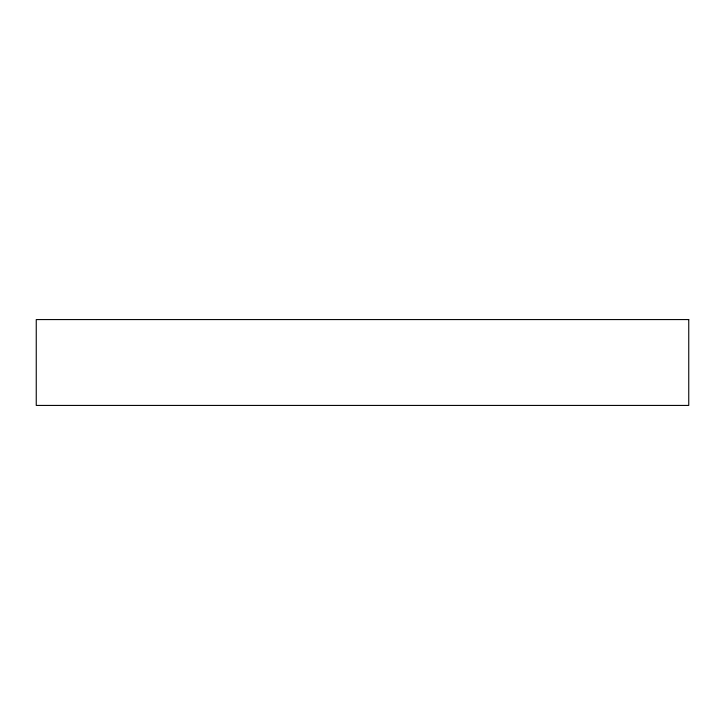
<?xml version="1.0" encoding="UTF-8"?>
<svg xmlns="http://www.w3.org/2000/svg" width="725" height="725" viewBox="0 0 725 725"><rect width="100%" height="100%" fill="white"/><g stroke="black" fill="none" stroke-linecap="round" stroke-linejoin="round"><path stroke-width="1.09" d="M688.75 319.571L36.25 319.571L36.25 405.429L688.75 405.429L688.75 319.571"/></g></svg>
